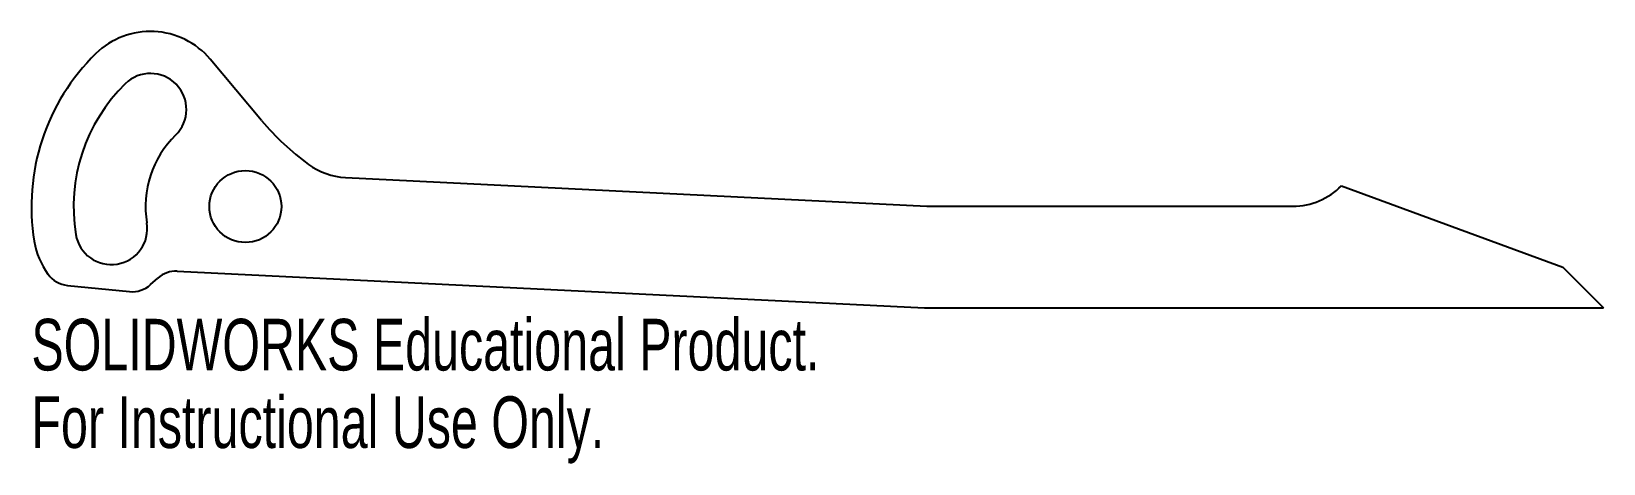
# Model space of a CAD drawing. Header units: inches. Extents: x 10.36 to 16.15, y -0.57 to 1.02.
import ezdxf

# ---------------------------------------------------------------- set-up
doc = ezdxf.new("R2010")
doc.units = ezdxf.units.IN
doc.header["$MEASUREMENT"] = 0
doc.styles.add('SLDTEXTSTYLE0', font='TXT', dxfattribs={"width": 0.7})

msp = doc.modelspace()

# ---------------------------------------------------------------- linework, layer by layer
at = {"color": 7, "linetype": 'Continuous', "lineweight": 25}
for p, q in [((11.2092, 0.6907), (11.0198, 0.916)), ((11.5177, 0.4805), (13.6584, 0.375)), ((15.1842, 0.45), (15.9992, 0.15)), ((13.6584, 0.375), (15.0056, 0.375)), ((10.8987, 0.1355), (13.6492, 0)), ((15.9992, 0.15), (16.1492, 0)), ((10.4939, 0.0831), (10.7233, 0.0604)), ((10.8003, 0.0858), (10.8267, 0.1097)), ((13.6492, 0), (16.1492, 0))]:
    msp.add_line(p, q, dxfattribs=at)
msp.add_circle((11.1492, 0.3735), 0.1325, dxfattribs=at)
for centre, radius, start, end in [((10.7997, 0.7311), 0.2875, 40.04123, 134.34245), ((11.1492, 0.3735), 0.7875, 134.34245, 189.34245), ((11.1492, 0.3735), 0.6325, 134.34245, 189.34245), ((10.7997, 0.7311), 0.1325, 314.34245, 134.34245), ((11.9748, 1.334), 1, 220.04123, 233.62205), ((11.1492, 0.3735), 0.3675, 134.34245, 189.34245), ((11.53, 0.7302), 0.25, 233.62205, 267.17936), ((15.0056, 0.625), 0.25, 270, 315.573), ((10.6558, 0.2923), 0.1325, 189.34245, 9.34245), ((10.6558, 0.2923), 0.2875, 189.34245, 215.80273), ((10.5038, 0.1826), 0.1, 215.80273, 264.34245), ((10.8938, 0.0356), 0.1, 87.17936, 132.17936), ((10.7331, 0.1599), 0.1, 264.34245, 312.17936)]:
    msp.add_arc(centre, radius, start, end, dxfattribs=at)

# ---------------------------------------------------------------- texts
at = {"color": 7, "linetype": 'Continuous', "char_height": 0.1903, "attachment_point": 1, "style": 'SLDTEXTSTYLE0'}
for s, insert in [('SOLIDWORKS Educational Product.', (10.3617, -0.0401)), ('For Instructional Use Only.', (10.3617, -0.3256))]:
    msp.add_mtext(s, dxfattribs=dict(at, insert=insert))

doc.saveas('drawing.dxf')
